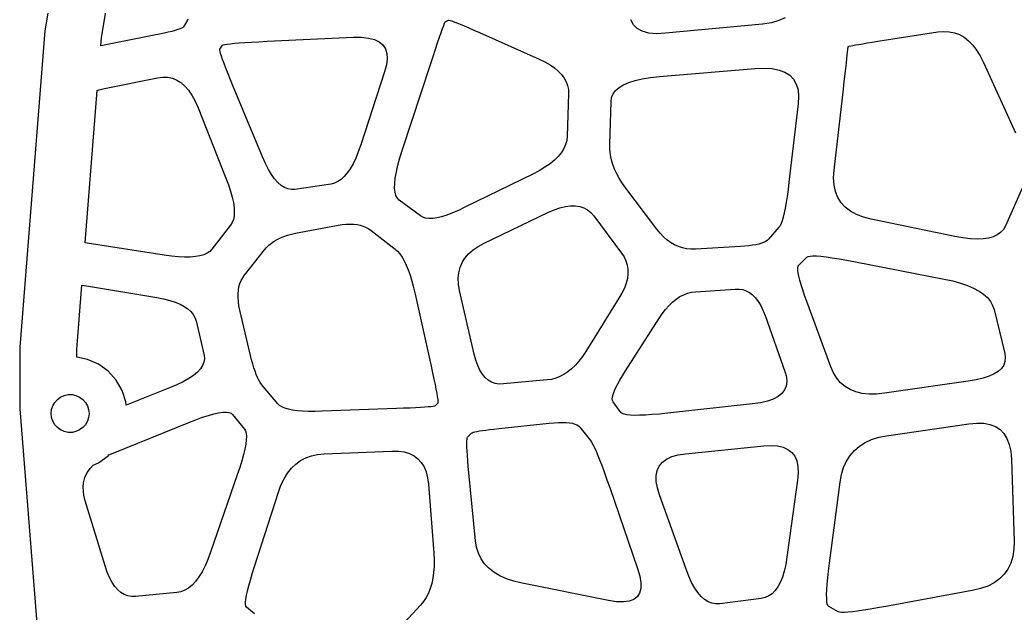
# Model space of a CAD drawing. Header units: metres. Extents: x -82 to 30, y -62 to 41.
# Drawn here: x -61.9 to -9.4, y -12.7 to 18.6 of the extents above; entities that cross this region are included whole.
import ezdxf

# ---------------------------------------------------------------- set-up
doc = ezdxf.new("R2010")
doc.units = ezdxf.units.M

msp = doc.modelspace()

# ---------------------------------------------------------------- linework, layer by layer
for p, q in [((-60.0515, 21.1086), (-60.5546, 18.0032)), ((-57.5736, 17.6443), (-57.1109, 20.5)), ((-53.045, 18.565), (-53.255, 18.215)), ((-53.0275, 18.6164), (-53.045, 18.565)), ((-39.5318, 18.2756), (-39.4845, 18.3929)), ((-39.4845, 18.3929), (-39.4506, 18.466)), ((-39.4506, 18.466), (-39.43, 18.495)), ((-39.43, 18.495), (-39.29, 18.565)), ((-39.29, 18.565), (-39.2609, 18.5646)), ((-39.2609, 18.5646), (-39.2018, 18.5495)), ((-39.2018, 18.5495), (-39.1125, 18.5199)), ((-39.1125, 18.5199), (-38.9932, 18.4754)), ((-38.9932, 18.4754), (-38.8437, 18.4162)), ((-38.8437, 18.4162), (-38.6642, 18.3424)), ((-29.5337, 18.32), (-29.6636, 18.5789)), ((-22.2614, 18.4243), (-22.735, 18.355)), ((-21.8627, 18.5342), (-22.2614, 18.4243)), ((-21.5391, 18.6848), (-21.8627, 18.5342)), ((-60.5546, 18.0032), (-61.8755, 1.32452)), ((-54.2742, 17.8677), (-54.5213, 17.815)), ((-54.0537, 17.9186), (-54.2742, 17.8677)), ((-53.8598, 17.9671), (-54.0537, 17.9186)), ((-53.6925, 18.0137), (-53.8598, 17.9671)), ((-53.5518, 18.0582), (-53.6925, 18.0137)), ((-53.4377, 18.1006), (-53.5518, 18.0582)), ((-53.3501, 18.1407), (-53.4377, 18.1006)), ((-53.2893, 18.1789), (-53.3501, 18.1407)), ((-53.255, 18.215), (-53.2893, 18.1789)), ((-39.7533, 17.6592), (-39.6662, 17.9087)), ((-39.6662, 17.9087), (-39.5924, 18.1142)), ((-39.5924, 18.1142), (-39.5318, 18.2756)), ((-38.6642, 18.3424), (-38.4545, 18.2538)), ((-38.4545, 18.2538), (-38.2148, 18.1506)), ((-38.2148, 18.1506), (-37.9449, 18.0326)), ((-37.9449, 18.0326), (-37.645, 17.9)), ((-37.645, 17.9), (-34.495, 16.5)), ((-29.3345, 18.117), (-29.5337, 18.32)), ((-29.0662, 17.97), (-29.3345, 18.117)), ((-28.7283, 17.8789), (-29.0662, 17.97)), ((-28.3213, 17.8439), (-28.7283, 17.8789)), ((-27.845, 17.865), (-28.3213, 17.8439)), ((-22.735, 18.355), (-27.845, 17.865)), ((-16.645, 17.445), (-13.495, 17.935)), ((-13.495, 17.935), (-13.1874, 17.963)), ((-13.1874, 17.963), (-12.8944, 17.9489)), ((-12.8944, 17.9489), (-12.6162, 17.893)), ((-12.6162, 17.893), (-12.3526, 17.795)), ((-54.795, 17.76), (-57.6079, 17.2111)), ((-57.6079, 17.2111), (-57.5736, 17.6443)), ((-54.5213, 17.815), (-54.795, 17.76)), ((-50.9495, 17.298), (-50.7812, 17.3189)), ((-50.7812, 17.3189), (-50.5687, 17.34)), ((-50.5687, 17.34), (-50.3123, 17.3611)), ((-50.3123, 17.3611), (-50.0115, 17.382)), ((-50.0115, 17.382), (-49.6668, 17.403)), ((-49.6668, 17.403), (-49.278, 17.4239)), ((-49.278, 17.4239), (-48.845, 17.445)), ((-48.845, 17.445), (-44.295, 17.655)), ((-44.295, 17.655), (-43.8691, 17.6557)), ((-43.8691, 17.6557), (-43.5012, 17.6158)), ((-43.5012, 17.6158), (-43.1914, 17.5354)), ((-43.1914, 17.5354), (-42.9398, 17.4142)), ((-42.9398, 17.4142), (-42.7462, 17.2525)), ((-39.9676, 17.0279), (-39.8538, 17.3656)), ((-39.8538, 17.3656), (-39.7533, 17.6592)), ((-17.653, 17.2826), (-17.4482, 17.3169)), ((-17.4482, 17.3169), (-17.212, 17.3554)), ((-17.212, 17.3554), (-16.9443, 17.3981)), ((-16.9443, 17.3981), (-16.645, 17.445)), ((-12.3526, 17.795), (-12.1037, 17.655)), ((-12.1037, 17.655), (-11.8695, 17.473)), ((-11.8695, 17.473), (-11.6501, 17.2489)), ((-51.3356, 16.9864), (-51.33, 17.025)), ((-51.3244, 16.913), (-51.3356, 16.9864)), ((-51.33, 17.025), (-51.19, 17.235)), ((-51.2964, 16.8045), (-51.3244, 16.913)), ((-51.2516, 16.661), (-51.2964, 16.8045)), ((-51.19, 17.235), (-51.1539, 17.256)), ((-51.1539, 17.256), (-51.0738, 17.277)), ((-51.0738, 17.277), (-50.9495, 17.298)), ((-42.7462, 17.2525), (-42.6107, 17.0502)), ((-42.6107, 17.0502), (-42.5335, 16.8073)), ((-42.5335, 16.8073), (-42.5142, 16.5238)), ((-40.0946, 16.646), (-39.9676, 17.0279)), ((-18.2592, 16.731), (-18.242, 16.885)), ((-18.242, 16.885), (-18.2298, 16.997)), ((-18.2298, 16.997), (-18.2225, 17.067)), ((-18.2225, 17.067), (-18.22, 17.095)), ((-18.22, 17.165), (-18.2043, 17.1741)), ((-18.22, 17.095), (-18.22, 17.165)), ((-18.2043, 17.1741), (-18.157, 17.1874)), ((-18.157, 17.1874), (-18.0782, 17.2049)), ((-18.0782, 17.2049), (-17.968, 17.2267)), ((-17.968, 17.2267), (-17.8262, 17.2525)), ((-17.8262, 17.2525), (-17.653, 17.2826)), ((-11.6501, 17.2489), (-11.4454, 16.983)), ((-11.4454, 16.983), (-11.2554, 16.675)), ((-51.19, 16.4825), (-51.2516, 16.661)), ((-51.1116, 16.2689), (-51.19, 16.4825)), ((-51.0164, 16.0205), (-51.1116, 16.2689)), ((-42.5142, 16.5238), (-42.5531, 16.1998)), ((-40.235, 16.22), (-40.0946, 16.646)), ((-34.495, 16.5), (-34.1961, 16.3558)), ((-34.1961, 16.3558), (-33.9294, 16.2032)), ((-18.34, 16.017), (-18.3082, 16.297)), ((-18.3082, 16.297), (-18.2812, 16.535)), ((-18.2812, 16.535), (-18.2592, 16.731)), ((-11.2554, 16.675), (-11.08, 16.325)), ((-11.08, 16.325), (-9.39999, 12.615)), ((-50.9044, 15.737), (-51.0164, 16.0205)), ((-42.65, 15.835), (-43.91, 11.985)), ((-42.5531, 16.1998), (-42.65, 15.835)), ((-41.705, 11.74), (-40.235, 16.22)), ((-33.9294, 16.2032), (-33.6949, 16.0423)), ((-33.6949, 16.0423), (-33.4926, 15.8727)), ((-33.4926, 15.8727), (-33.3225, 15.695)), ((-28.16, 15.59), (-23.12, 16.01)), ((-23.12, 16.01), (-22.6437, 16.0293)), ((-22.6437, 16.0293), (-22.2226, 16.003)), ((-22.2226, 16.003), (-21.8568, 15.9312)), ((-21.8568, 15.9312), (-21.5464, 15.8139)), ((-21.5464, 15.8139), (-21.2912, 15.6512)), ((-18.4184, 15.3311), (-18.34, 16.017)), ((-57.42, 14.96), (-54.62, 15.52)), ((-54.62, 15.52), (-54.3467, 15.5546)), ((-54.3467, 15.5546), (-54.0867, 15.5466)), ((-54.0867, 15.5466), (-53.8399, 15.4958)), ((-53.8399, 15.4958), (-53.6064, 15.4024)), ((-53.6064, 15.4024), (-53.3862, 15.2662)), ((-53.3862, 15.2662), (-53.1794, 15.0874)), ((-50.7756, 15.4185), (-50.9044, 15.737)), ((-50.63, 15.065), (-50.7756, 15.4185)), ((-33.3225, 15.695), (-33.1845, 15.5088)), ((-33.1845, 15.5088), (-33.0789, 15.3142)), ((-33.0789, 15.3142), (-33.0054, 15.1112)), ((-30.0587, 15.1525), (-29.7783, 15.2764)), ((-29.7783, 15.2764), (-29.4483, 15.382)), ((-29.4483, 15.382), (-29.0686, 15.4695)), ((-29.0686, 15.4695), (-28.6392, 15.5389)), ((-28.6392, 15.5389), (-28.16, 15.59)), ((-21.2912, 15.6512), (-21.0914, 15.443)), ((-21.0914, 15.443), (-20.9469, 15.1893)), ((-18.465, 14.925), (-18.4184, 15.3311)), ((-58.4307, 6.82153), (-57.7945, 14.8545)), ((-57.7945, 14.8545), (-57.6919, 14.8918)), ((-57.6919, 14.8918), (-57.42, 14.96)), ((-53.1794, 15.0874), (-52.9858, 14.8658)), ((-52.9858, 14.8658), (-52.8056, 14.6017)), ((-49.09, 11.355), (-50.63, 15.065)), ((-33.0054, 15.1112), (-32.9642, 14.8998)), ((-32.9642, 14.8998), (-32.955, 14.68)), ((-30.6017, 14.6716), (-30.4704, 14.8501)), ((-30.4704, 14.8501), (-30.2894, 15.0104)), ((-30.2894, 15.0104), (-30.0587, 15.1525)), ((-20.9469, 15.1893), (-20.8576, 14.89)), ((-20.8576, 14.89), (-20.8237, 14.5452)), ((-18.955, 10.655), (-18.465, 14.925)), ((-52.8056, 14.6017), (-52.6387, 14.2946)), ((-52.6387, 14.2946), (-52.485, 13.945)), ((-32.955, 14.68), (-33.025, 12.44)), ((-30.785, 12.02), (-30.715, 14.26)), ((-30.715, 14.26), (-30.6831, 14.4749)), ((-30.6831, 14.4749), (-30.6017, 14.6716)), ((-20.8237, 14.5452), (-20.845, 14.155)), ((-52.485, 13.945), (-51.015, 10.235)), ((-20.845, 14.155), (-21.335, 10.025)), ((-33.0495, 12.2185), (-33.1089, 12.0018)), ((-33.025, 12.44), (-33.0495, 12.2185)), ((-44.0392, 11.6179), (-44.1745, 11.2864)), ((-43.91, 11.985), (-44.0392, 11.6179)), ((-41.8391, 11.3102), (-41.705, 11.74)), ((-33.333, 11.5832), (-33.4975, 11.3812)), ((-33.2036, 11.79), (-33.333, 11.5832)), ((-33.1089, 12.0018), (-33.2036, 11.79)), ((-30.7832, 11.7961), (-30.785, 12.02)), ((-30.7639, 11.572), (-30.7832, 11.7961)), ((-30.7273, 11.348), (-30.7639, 11.572)), ((-48.9343, 11.0039), (-49.09, 11.355)), ((-44.1745, 11.2864), (-44.3163, 10.9906)), ((-41.9471, 10.9168), (-41.8391, 11.3102)), ((-33.697, 11.1842), (-33.9314, 10.992)), ((-33.4975, 11.3812), (-33.697, 11.1842)), ((-30.673, 11.1239), (-30.7273, 11.348)), ((-30.6012, 10.9), (-30.673, 11.1239)), ((-48.775, 10.6929), (-48.9343, 11.0039)), ((-48.6123, 10.4215), (-48.775, 10.6929)), ((-44.6187, 10.5062), (-44.7794, 10.3176)), ((-44.4644, 10.7306), (-44.6187, 10.5062)), ((-44.3163, 10.9906), (-44.4644, 10.7306)), ((-42.0858, 10.2392), (-42.0294, 10.5598)), ((-42.0294, 10.5598), (-41.9471, 10.9168)), ((-34.5055, 10.6225), (-34.845, 10.445)), ((-34.201, 10.8048), (-34.5055, 10.6225)), ((-33.9314, 10.992), (-34.201, 10.8048)), ((-30.512, 10.676), (-30.6012, 10.9)), ((-30.4052, 10.452), (-30.512, 10.676)), ((-18.9795, 10.2448), (-18.955, 10.655)), ((-51.015, 10.235), (-50.8802, 9.87624)), ((-48.446, 10.1902), (-48.6123, 10.4215)), ((-48.2762, 9.99875), (-48.446, 10.1902)), ((-48.103, 9.84726), (-48.2762, 9.99875)), ((-45.1195, 10.0474), (-45.2992, 9.96579)), ((-44.9463, 10.1646), (-45.1195, 10.0474)), ((-44.7794, 10.3176), (-44.9463, 10.1646)), ((-42.1162, 9.95499), (-42.0858, 10.2392)), ((-34.845, 10.445), (-38.415, 8.69499)), ((-30.2811, 10.228), (-30.4052, 10.452)), ((-30.1393, 10.0039), (-30.2811, 10.228)), ((-29.98, 9.78), (-30.1393, 10.0039)), ((-21.335, 10.025), (-21.3844, 9.62947)), ((-18.955, 9.86818), (-18.9795, 10.2448)), ((-50.8802, 9.87624), (-50.77, 9.54196)), ((-50.77, 9.54196), (-50.6843, 9.2323)), ((-47.9262, 9.73557), (-48.103, 9.84726)), ((-47.746, 9.66379), (-47.9262, 9.73557)), ((-47.5623, 9.63193), (-47.746, 9.66379)), ((-47.375, 9.64), (-47.5623, 9.63193)), ((-45.485, 9.92), (-47.375, 9.64)), ((-45.2992, 9.96579), (-45.485, 9.92)), ((-42.1208, 9.70726), (-42.1162, 9.95499)), ((-42.0994, 9.49576), (-42.1208, 9.70726)), ((-42.0521, 9.32076), (-42.0994, 9.49576)), ((-28.3, 7.53999), (-29.98, 9.78)), ((-21.3844, 9.62947), (-21.4344, 9.26894)), ((-18.8814, 9.52515), (-18.955, 9.86818)), ((-18.7589, 9.21576), (-18.8814, 9.52515)), ((-9.015, 9.745), (-9.92499, 7.715)), ((-50.6843, 9.2323), (-50.623, 8.94696)), ((-50.623, 8.94696), (-50.5862, 8.68625)), ((-41.9791, 9.18213), (-42.0521, 9.32076)), ((-41.88, 9.07999), (-41.9791, 9.18213)), ((-40.76, 8.23999), (-41.88, 9.07999)), ((-21.4851, 8.94354), (-21.5367, 8.65302)), ((-21.4344, 9.26894), (-21.4851, 8.94354)), ((-18.5875, 8.93999), (-18.7589, 9.21576)), ((-18.367, 8.69772), (-18.5875, 8.93999)), ((-50.5862, 8.68625), (-50.5739, 8.45)), ((-50.5739, 8.45), (-50.5862, 8.23822)), ((-39.08, 8.3968), (-39.3757, 8.28648)), ((-38.7598, 8.53297), (-39.08, 8.3968)), ((-38.415, 8.69499), (-38.7598, 8.53297)), ((-37.4, 6.80499), (-34.04, 8.41499)), ((-34.04, 8.41499), (-33.7134, 8.55814)), ((-33.7134, 8.55814), (-33.4057, 8.6656)), ((-33.4057, 8.6656), (-33.117, 8.73738)), ((-33.117, 8.73738), (-32.8473, 8.77333)), ((-32.8473, 8.77333), (-32.5962, 8.77374)), ((-32.5962, 8.77374), (-32.3642, 8.73833)), ((-32.3642, 8.73833), (-32.1511, 8.66737)), ((-32.1511, 8.66737), (-31.9568, 8.56059)), ((-31.9568, 8.56059), (-31.7814, 8.41814)), ((-31.7814, 8.41814), (-31.625, 8.23999)), ((-21.5887, 8.39749), (-21.6416, 8.17697)), ((-21.5367, 8.65302), (-21.5887, 8.39749)), ((-18.0975, 8.48923), (-18.367, 8.69772)), ((-17.7789, 8.31422), (-18.0975, 8.48923)), ((-50.6843, 7.88821), (-50.77, 7.75)), ((-50.623, 8.05104), (-50.6843, 7.88821)), ((-50.5862, 8.23822), (-50.623, 8.05104)), ((-40.6357, 8.1689), (-40.76, 8.23999)), ((-40.487, 8.12378), (-40.6357, 8.1689)), ((-40.3137, 8.10451), (-40.487, 8.12378)), ((-40.116, 8.11121), (-40.3137, 8.10451)), ((-39.8937, 8.14374), (-40.116, 8.11121)), ((-39.647, 8.20226), (-39.8937, 8.14374)), ((-39.3757, 8.28648), (-39.647, 8.20226)), ((-31.625, 8.23999), (-30.155, 6.28)), ((-21.6951, 7.99144), (-21.7494, 7.84105)), ((-21.6416, 8.17697), (-21.6951, 7.99144)), ((-17.4114, 8.17287), (-17.7789, 8.31422)), ((-16.995, 8.06499), (-17.4114, 8.17287)), ((-12.585, 7.155), (-16.995, 8.06499)), ((-50.77, 7.75), (-51.75, 6.48999)), ((-47.34, 7.32999), (-45.1, 7.75)), ((-45.1, 7.75), (-44.8808, 7.78499)), ((-44.8808, 7.78499), (-44.6716, 7.80605)), ((-44.6716, 7.80605), (-44.472, 7.81302)), ((-44.472, 7.81302), (-44.2824, 7.80605)), ((-44.2824, 7.80605), (-44.1025, 7.78499)), ((-44.1025, 7.78499), (-43.9324, 7.75)), ((-43.9324, 7.75), (-43.772, 7.70105)), ((-43.772, 7.70105), (-43.6217, 7.63802)), ((-43.6217, 7.63802), (-43.4808, 7.56105)), ((-43.4808, 7.56105), (-43.35, 7.46999)), ((-43.35, 7.46999), (-42.09, 6.48999)), ((-28.1285, 7.32794), (-28.3, 7.53999)), ((-21.86, 7.64499), (-22.42, 7.015)), ((-21.8044, 7.72552), (-21.86, 7.64499)), ((-21.7494, 7.84105), (-21.8044, 7.72552)), ((-10.177, 7.36772), (-10.3555, 7.23825)), ((-10.0336, 7.52673), (-10.177, 7.36772)), ((-9.92499, 7.715), (-10.0336, 7.52673)), ((-58.33, 6.80499), (-58.4307, 6.82153)), ((-48.6164, 6.81306), (-48.4698, 6.91423)), ((-48.4698, 6.91423), (-48.3112, 7.00624)), ((-48.3112, 7.00624), (-48.1407, 7.08923)), ((-48.1407, 7.08923), (-47.9585, 7.16306)), ((-47.9585, 7.16306), (-47.7642, 7.22786)), ((-47.7642, 7.22786), (-47.5581, 7.28351)), ((-47.5581, 7.28351), (-47.34, 7.32999)), ((-27.95, 7.13954), (-28.1285, 7.32794)), ((-27.7645, 6.97507), (-27.95, 7.13954)), ((-27.572, 6.83438), (-27.7645, 6.97507)), ((-27.3725, 6.7175), (-27.572, 6.83438)), ((-22.6699, 6.84805), (-22.7895, 6.80226)), ((-22.5683, 6.89879), (-22.6699, 6.84805)), ((-22.4851, 6.95442), (-22.5683, 6.89879)), ((-22.42, 7.015), (-22.4851, 6.95442)), ((-12.1614, 7.0787), (-12.585, 7.155)), ((-11.773, 7.03181), (-12.1614, 7.0787)), ((-11.4195, 7.01431), (-11.773, 7.03181)), ((-11.101, 7.0262), (-11.4195, 7.01431)), ((-10.8175, 7.06749), (-11.101, 7.0262)), ((-10.5689, 7.13818), (-10.8175, 7.06749)), ((-10.3555, 7.23825), (-10.5689, 7.13818)), ((-54.27, 6.17499), (-58.33, 6.80499)), ((-51.8633, 6.37337), (-52.0076, 6.27576)), ((-51.75, 6.48999), (-51.8633, 6.37337)), ((-50.035, 5.125), (-48.985, 6.45499)), ((-48.985, 6.45499), (-48.874, 6.58351)), ((-48.874, 6.58351), (-48.7512, 6.70287)), ((-48.7512, 6.70287), (-48.6164, 6.81306)), ((-42.09, 6.48999), (-41.9661, 6.37802)), ((-41.9661, 6.37802), (-41.8464, 6.23802)), ((-38.2221, 6.24321), (-37.9894, 6.44801)), ((-37.9894, 6.44801), (-37.7154, 6.63519)), ((-37.7154, 6.63519), (-37.4, 6.80499)), ((-27.166, 6.62439), (-27.3725, 6.7175)), ((-26.9525, 6.55507), (-27.166, 6.62439)), ((-26.732, 6.50954), (-26.9525, 6.55507)), ((-26.5045, 6.48795), (-26.732, 6.50954)), ((-26.27, 6.48999), (-26.5045, 6.48795)), ((-23.89, 6.62999), (-26.27, 6.48999)), ((-23.6611, 6.64639), (-23.89, 6.62999)), ((-23.4504, 6.66786), (-23.6611, 6.64639)), ((-23.2579, 6.69397), (-23.4504, 6.66786)), ((-23.0836, 6.72514), (-23.2579, 6.69397)), ((-22.9275, 6.76125), (-23.0836, 6.72514)), ((-22.7895, 6.80226), (-22.9275, 6.76125)), ((-53.8794, 6.1214), (-54.27, 6.17499)), ((-53.5195, 6.08681), (-53.8794, 6.1214)), ((-53.1906, 6.07109), (-53.5195, 6.08681)), ((-52.8924, 6.07423), (-53.1906, 6.07109)), ((-52.625, 6.09624), (-52.8924, 6.07423)), ((-52.3883, 6.13725), (-52.625, 6.09624)), ((-52.1826, 6.19701), (-52.3883, 6.13725)), ((-52.0076, 6.27576), (-52.1826, 6.19701)), ((-41.8464, 6.23802), (-41.7308, 6.06999)), ((-41.7308, 6.06999), (-41.6195, 5.87393)), ((-41.6195, 5.87393), (-41.5125, 5.64999)), ((-38.6726, 5.52394), (-38.5637, 5.78125)), ((-38.5637, 5.78125), (-38.4136, 6.02104)), ((-38.4136, 6.02104), (-38.2221, 6.24321)), ((-30.155, 6.28), (-30.0242, 6.07983)), ((-30.0242, 6.07983), (-29.9254, 5.8712)), ((-29.9254, 5.8712), (-29.8589, 5.65424)), ((-20.81, 5.64999), (-20.39, 6.06999)), ((-20.39, 6.06999), (-20.3267, 6.10541)), ((-20.3267, 6.10541), (-20.2206, 6.12741)), ((-20.2206, 6.12741), (-20.0719, 6.13617)), ((-20.0719, 6.13617), (-19.8804, 6.13165)), ((-19.8804, 6.13165), (-19.6462, 6.11374)), ((-19.6462, 6.11374), (-19.3694, 6.08257)), ((-19.3694, 6.08257), (-19.0499, 6.03813)), ((-19.0499, 6.03813), (-18.6876, 5.98044)), ((-18.6876, 5.98044), (-18.2826, 5.90935)), ((-18.2826, 5.90935), (-17.835, 5.825)), ((-17.835, 5.825), (-13.145, 4.91499)), ((-41.5125, 5.64999), (-41.4095, 5.39803)), ((-41.4095, 5.39803), (-41.3108, 5.11803)), ((-38.7664, 4.95697), (-38.7401, 5.24927)), ((-38.7401, 5.24927), (-38.6726, 5.52394)), ((-29.8589, 5.65424), (-29.8245, 5.42879)), ((-29.8245, 5.42879), (-29.8225, 5.19499)), ((-20.8604, 5.50575), (-20.8436, 5.59299)), ((-20.8604, 5.38858), (-20.8604, 5.50575)), ((-20.8436, 5.24121), (-20.8604, 5.38858)), ((-20.8436, 5.59299), (-20.81, 5.64999)), ((-50.2775, 4.67874), (-50.2127, 4.83801)), ((-50.2127, 4.83801), (-50.1319, 4.98677)), ((-50.1319, 4.98677), (-50.035, 5.125)), ((-41.3108, 5.11803), (-41.2164, 4.81)), ((-41.2164, 4.81), (-41.1261, 4.47394)), ((-38.7513, 4.64729), (-38.7664, 4.95697)), ((-29.8526, 4.95273), (-29.9149, 4.70226)), ((-29.8225, 5.19499), (-29.8526, 4.95273)), ((-20.81, 5.06374), (-20.8436, 5.24121)), ((-20.7595, 4.8562), (-20.81, 5.06374)), ((-20.6924, 4.61859), (-20.7595, 4.8562)), ((-13.145, 4.91499), (-12.6967, 4.81697)), ((-12.6967, 4.81697), (-12.2895, 4.70499)), ((-58.8755, 1.20598), (-58.6071, 4.59436)), ((-58.6071, 4.59436), (-58.365, 4.56499)), ((-58.365, 4.56499), (-54.655, 3.935)), ((-50.3752, 4.13802), (-50.3587, 4.32874)), ((-50.3587, 4.32874), (-50.3262, 4.50894)), ((-50.3262, 4.50894), (-50.2775, 4.67874)), ((-41.1261, 4.47394), (-41.04, 4.10999)), ((-38.695, 4.31999), (-38.7513, 4.64729)), ((-37.925, 0.959991), (-38.695, 4.31999)), ((-30.0094, 4.44318), (-30.1361, 4.17575)), ((-29.9149, 4.70226), (-30.0094, 4.44318)), ((-26.683, 4.17015), (-26.4782, 4.22305)), ((-26.4782, 4.22305), (-26.27, 4.25)), ((-26.27, 4.25), (-24.17, 4.39)), ((-24.17, 4.39), (-23.9652, 4.38863)), ((-23.9652, 4.38863), (-23.771, 4.35635)), ((-23.771, 4.35635), (-23.5873, 4.29333)), ((-23.5873, 4.29333), (-23.4139, 4.19954)), ((-23.4139, 4.19954), (-23.2512, 4.075)), ((-20.6083, 4.35075), (-20.6924, 4.61859)), ((-20.5076, 4.05298), (-20.6083, 4.35075)), ((-12.2895, 4.70499), (-11.9238, 4.57893)), ((-11.9238, 4.57893), (-11.5994, 4.43893)), ((-11.5994, 4.43893), (-11.3162, 4.28499)), ((-11.3162, 4.28499), (-11.0744, 4.11696)), ((-54.655, 3.935), (-54.3005, 3.86609)), ((-54.3005, 3.86609), (-53.9788, 3.78516)), ((-53.9788, 3.78516), (-53.69, 3.69246)), ((-53.69, 3.69246), (-53.4342, 3.58772)), ((-50.3756, 3.93677), (-50.3752, 4.13802)), ((-50.3598, 3.72499), (-50.3756, 3.93677)), ((-50.328, 3.50269), (-50.3598, 3.72499)), ((-41.04, 4.10999), (-40.2, 0.329987)), ((-30.295, 3.89999), (-32.045, 1.09999)), ((-30.1361, 4.17575), (-30.295, 3.89999)), ((-27.6543, 3.51746), (-27.467, 3.69983)), ((-27.467, 3.69983), (-27.2762, 3.85625)), ((-27.2762, 3.85625), (-27.082, 3.98682)), ((-27.082, 3.98682), (-26.8843, 4.0914)), ((-26.8843, 4.0914), (-26.683, 4.17015)), ((-23.2512, 4.075), (-23.0989, 3.91954)), ((-23.0989, 3.91954), (-22.9573, 3.73334)), ((-22.9573, 3.73334), (-22.826, 3.51636)), ((-20.39, 3.72499), (-20.5076, 4.05298)), ((-19.13, 0.294998), (-20.39, 3.72499)), ((-11.0744, 4.11696), (-10.8738, 3.935)), ((-10.8738, 3.935), (-10.7145, 3.73894)), ((-10.7145, 3.73894), (-10.5967, 3.52893)), ((-53.4342, 3.58772), (-53.2112, 3.47124)), ((-53.2112, 3.47124), (-53.0212, 3.34273)), ((-53.0212, 3.34273), (-52.8641, 3.20245)), ((-52.8641, 3.20245), (-52.7398, 3.05016)), ((-50.28, 3.26999), (-50.328, 3.50269)), ((-49.72, 0.889999), (-50.28, 3.26999)), ((-28.0182, 3.07503), (-27.838, 3.30923)), ((-27.838, 3.30923), (-27.6543, 3.51746)), ((-22.826, 3.51636), (-22.7052, 3.26863)), ((-22.7052, 3.26863), (-22.595, 2.98999)), ((-10.5967, 3.52893), (-10.52, 3.30499)), ((-10.52, 3.30499), (-9.95999, 0.994995)), ((-52.7398, 3.05016), (-52.6484, 2.88609)), ((-52.6484, 2.88609), (-52.59, 2.70999)), ((-52.59, 2.70999), (-52.17, 0.889999)), ((-29.945, 0.084991), (-28.195, 2.81499)), ((-28.195, 2.81499), (-28.0182, 3.07503)), ((-22.595, 2.98999), (-21.545, 0.049988)), ((-61.8755, 1.32452), (-61.8755, -1.92453)), ((-58.8755, 0.801821), (-58.8755, 1.20598)), ((-32.045, 1.09999), (-32.2229, 0.832977)), ((-58.3059, 0.680748), (-58.8755, 0.801821)), ((-57.7329, 0.425655), (-58.3059, 0.680748)), ((-52.1756, 0.530151), (-52.2456, 0.353378)), ((-52.1504, 0.709106), (-52.1756, 0.530151)), ((-52.17, 0.889999), (-52.1504, 0.709106)), ((-49.663, 0.659348), (-49.72, 0.889999)), ((-49.6038, 0.443329), (-49.663, 0.659348)), ((-37.8402, 0.641846), (-37.925, 0.959991)), ((-37.7401, 0.35939), (-37.8402, 0.641846)), ((-32.4062, 0.591812), (-32.5952, 0.37648)), ((-32.2229, 0.832977), (-32.4062, 0.591812)), ((-9.94742, 0.56665), (-10.0156, 0.377563)), ((-9.95999, 0.994995), (-9.92882, 0.772415)), ((-9.92882, 0.772415), (-9.94742, 0.56665)), ((-57.2255, 0.057014), (-57.7329, 0.425655)), ((-56.8059, -0.409064), (-57.2255, 0.057014)), ((-52.52, 0.006241), (-52.7244, -0.16423)), ((-52.3604, 0.178787), (-52.52, 0.006241)), ((-52.2456, 0.353378), (-52.3604, 0.178787)), ((-49.5425, 0.242081), (-49.6038, 0.443329)), ((-49.4792, 0.055603), (-49.5425, 0.242081)), ((-49.4137, -0.116241), (-49.4792, 0.055603)), ((-40.2, 0.329987), (-40.1208, -0.029831)), ((-37.6246, 0.11261), (-37.7401, 0.35939)), ((-37.4938, -0.098328), (-37.6246, 0.11261)), ((-32.99, 0.023743), (-33.1958, -0.113785)), ((-32.7898, 0.187256), (-32.99, 0.023743)), ((-32.5952, 0.37648), (-32.7898, 0.187256)), ((-30.1092, -0.177078), (-29.945, 0.084991)), ((-21.545, 0.049988), (-21.4676, -0.231766)), ((-18.9882, -0.027649), (-19.13, 0.294998)), ((-10.3012, 0.049988), (-10.5186, -0.088623)), ((-10.1336, 0.205444), (-10.3012, 0.049988)), ((-10.0156, 0.377563), (-10.1336, 0.205444)), ((-56.4923, -0.95221), (-56.8059, -0.409064)), ((-53.2676, -0.498779), (-53.6064, -0.662979)), ((-52.9736, -0.332535), (-53.2676, -0.498779)), ((-52.7244, -0.16423), (-52.9736, -0.332535)), ((-49.3462, -0.273331), (-49.4137, -0.116241)), ((-49.2766, -0.415787), (-49.3462, -0.273331)), ((-49.2048, -0.543625), (-49.2766, -0.415787)), ((-40.1208, -0.029831), (-40.0517, -0.35318)), ((-40.0517, -0.35318), (-39.9921, -0.640152)), ((-37.3475, -0.273743), (-37.4938, -0.098328)), ((-37.1858, -0.41333), (-37.3475, -0.273743)), ((-37.0087, -0.51738), (-37.1858, -0.41333)), ((-36.8162, -0.585602), (-37.0087, -0.51738)), ((-34.075, -0.404999), (-36.385, -0.61499)), ((-33.8468, -0.371078), (-34.075, -0.404999)), ((-33.6242, -0.311203), (-33.8468, -0.371078)), ((-33.4073, -0.225479), (-33.6242, -0.311203)), ((-33.1958, -0.113785), (-33.4073, -0.225479)), ((-30.3724, -0.636322), (-30.2516, -0.417572)), ((-30.2516, -0.417572), (-30.1092, -0.177078)), ((-21.4456, -0.488937), (-21.4788, -0.721771)), ((-21.4676, -0.231766), (-21.4456, -0.488937)), ((-18.815, -0.30983), (-18.9882, -0.027649)), ((-18.6102, -0.551285), (-18.815, -0.30983)), ((-11.885, -0.474991), (-16.295, -1.105)), ((-11.4688, -0.403625), (-11.885, -0.474991)), ((-11.1024, -0.315445), (-11.4688, -0.403625)), ((-10.7856, -0.210434), (-11.1024, -0.315445)), ((-10.5186, -0.088623), (-10.7856, -0.210434)), ((-56.2985, -1.54869), (-56.4923, -0.95221)), ((-53.99, -0.824997), (-56.2791, -1.73276)), ((-53.6064, -0.662979), (-53.99, -0.824997)), ((-49.1309, -0.656693), (-49.2048, -0.543625)), ((-49.055, -0.75499), (-49.1309, -0.656693)), ((-48.285, -1.66499), (-49.055, -0.75499)), ((-39.9921, -0.640152), (-39.9424, -0.890747)), ((-39.9424, -0.890747), (-39.9025, -1.105)), ((-36.6083, -0.618134), (-36.8162, -0.585602)), ((-36.385, -0.61499), (-36.6083, -0.618134)), ((-30.6044, -1.16241), (-30.5487, -1.00874)), ((-30.5487, -1.00874), (-30.4714, -0.833328)), ((-30.4714, -0.833328), (-30.3724, -0.636322)), ((-21.5674, -0.929993), (-21.7112, -1.11374)), ((-21.4788, -0.721771), (-21.5674, -0.929993)), ((-18.3739, -0.752258), (-18.6102, -0.551285)), ((-18.1062, -0.912491), (-18.3739, -0.752258)), ((-17.807, -1.03226), (-18.1062, -0.912491)), ((-17.4762, -1.11128), (-17.807, -1.03226)), ((-60.0419, -1.58463), (-59.902, -1.42928)), ((-59.902, -1.42928), (-59.7329, -1.30639)), ((-59.7329, -1.30639), (-59.5419, -1.22136)), ((-59.5419, -1.22136), (-59.3374, -1.1779)), ((-59.3374, -1.1779), (-59.1284, -1.1779)), ((-59.1284, -1.1779), (-58.9239, -1.22136)), ((-58.9239, -1.22136), (-58.7329, -1.30639)), ((-58.7329, -1.30639), (-58.5638, -1.42928)), ((-58.5638, -1.42928), (-58.4239, -1.58463)), ((-56.2791, -1.73276), (-56.2985, -1.54869)), ((-39.9025, -1.105), (-39.8724, -1.28273)), ((-39.8724, -1.28273), (-39.852, -1.42422)), ((-39.852, -1.42422), (-39.8417, -1.52924)), ((-39.8417, -1.52924), (-39.8408, -1.59787)), ((-30.6506, -1.40454), (-30.6383, -1.29434)), ((-30.6412, -1.49313), (-30.6506, -1.40454)), ((-30.61, -1.56), (-30.6412, -1.49313)), ((-30.6383, -1.29434), (-30.6044, -1.16241)), ((-30.19, -2.12), (-30.61, -1.56)), ((-22.4745, -1.51802), (-22.8396, -1.60374)), ((-22.1649, -1.40768), (-22.4745, -1.51802)), ((-21.9104, -1.27303), (-22.1649, -1.40768)), ((-21.7112, -1.11374), (-21.9104, -1.27303)), ((-17.1139, -1.14984), (-17.4762, -1.11128)), ((-16.7202, -1.14764), (-17.1139, -1.14984)), ((-16.295, -1.105), (-16.7202, -1.14764)), ((-61.8755, -1.92453), (-60.5461, -18.7102)), ((-60.2329, -2.17242), (-60.2111, -1.96451)), ((-60.2111, -1.96451), (-60.1465, -1.76568)), ((-60.1465, -1.76568), (-60.0419, -1.58463)), ((-58.4239, -1.58463), (-58.3194, -1.76568)), ((-58.3194, -1.76568), (-58.2548, -1.96451)), ((-58.2548, -1.96451), (-58.2329, -2.17242)), ((-48.1923, -1.75072), (-48.285, -1.66499)), ((-48.068, -1.82605), (-48.1923, -1.75072)), ((-47.9123, -1.89072), (-48.068, -1.82605)), ((-47.725, -1.94499), (-47.9123, -1.89072)), ((-47.5062, -1.98874), (-47.725, -1.94499)), ((-47.256, -2.02196), (-47.5062, -1.98874)), ((-46.9743, -2.0448), (-47.256, -2.02196)), ((-46.661, -2.05696), (-46.9743, -2.0448)), ((-46.3162, -2.05875), (-46.661, -2.05696)), ((-45.94, -2.04999), (-46.3162, -2.05875)), ((-42.02, -1.90999), (-45.94, -2.04999)), ((-41.6469, -1.89604), (-42.02, -1.90999)), ((-41.3116, -1.88196), (-41.6469, -1.89604)), ((-41.0141, -1.86803), (-41.3116, -1.88196)), ((-40.7544, -1.85394), (-41.0141, -1.86803)), ((-40.5325, -1.84), (-40.7544, -1.85394)), ((-40.3483, -1.82605), (-40.5325, -1.84)), ((-40.202, -1.81197), (-40.3483, -1.82605)), ((-40.0936, -1.79802), (-40.202, -1.81197)), ((-40.0229, -1.78394), (-40.0936, -1.79802)), ((-39.99, -1.76999), (-40.0229, -1.78394)), ((-39.85, -1.62999), (-39.99, -1.76999)), ((-39.8408, -1.59787), (-39.85, -1.62999)), ((-23.26, -1.66499), (-27.74, -2.155)), ((-22.8396, -1.60374), (-23.26, -1.66499)), ((-60.2111, -2.38033), (-60.2329, -2.17242)), ((-60.1465, -2.57916), (-60.2111, -2.38033)), ((-60.0419, -2.76021), (-60.1465, -2.57916)), ((-58.3194, -2.57916), (-58.4239, -2.76021)), ((-58.2548, -2.38033), (-58.3194, -2.57916)), ((-58.2329, -2.17242), (-58.2548, -2.38033)), ((-52.975, -2.64499), (-52.5929, -2.49583)), ((-52.5929, -2.49583), (-52.2442, -2.37059)), ((-52.2442, -2.37059), (-51.9292, -2.26915)), ((-51.9292, -2.26915), (-51.6477, -2.19136)), ((-51.6477, -2.19136), (-51.4, -2.1375)), ((-51.4, -2.1375), (-51.1858, -2.10741)), ((-51.1858, -2.10741), (-51.0051, -2.10112)), ((-51.0051, -2.10112), (-50.8582, -2.11862)), ((-50.8582, -2.11862), (-50.7448, -2.15991)), ((-50.7448, -2.15991), (-50.665, -2.22499)), ((-50.665, -2.22499), (-50.035, -2.995)), ((-30.1277, -2.17072), (-30.19, -2.12)), ((-30.0248, -2.21104), (-30.1277, -2.17072)), ((-29.8813, -2.24071), (-30.0248, -2.21104)), ((-29.6971, -2.25999), (-29.8813, -2.24071)), ((-29.4725, -2.26874), (-29.6971, -2.25999)), ((-29.2071, -2.26697), (-29.4725, -2.26874)), ((-28.9013, -2.25479), (-29.2071, -2.26697)), ((-28.5548, -2.23196), (-28.9013, -2.25479)), ((-28.1676, -2.19875), (-28.5548, -2.23196)), ((-27.74, -2.155), (-28.1676, -2.19875)), ((-59.902, -2.91557), (-60.0419, -2.76021)), ((-59.7329, -3.03845), (-59.902, -2.91557)), ((-59.5419, -3.12348), (-59.7329, -3.03845)), ((-59.3374, -3.16694), (-59.5419, -3.12348)), ((-58.9239, -3.12348), (-59.1284, -3.16694)), ((-58.7329, -3.03845), (-58.9239, -3.12348)), ((-58.5638, -2.91557), (-58.7329, -3.03845)), ((-58.4239, -2.76021), (-58.5638, -2.91557)), ((-56.965, -4.25499), (-52.975, -2.64499)), ((-50.035, -2.995), (-49.9821, -3.08836)), ((-49.9821, -3.08836), (-49.9495, -3.21483)), ((-37.9739, -3.16165), (-37.8918, -3.13882)), ((-37.8918, -3.13882), (-37.785, -3.11545)), ((-37.785, -3.11545), (-37.6537, -3.09125)), ((-37.6537, -3.09125), (-37.498, -3.06636)), ((-37.498, -3.06636), (-37.3177, -3.04079)), ((-37.3177, -3.04079), (-37.113, -3.01454)), ((-37.113, -3.01454), (-36.8837, -2.98761)), ((-36.8837, -2.98761), (-36.63, -2.95999)), ((-36.63, -2.95999), (-33.97, -2.67999)), ((-33.97, -2.67999), (-33.7145, -2.65689)), ((-33.7145, -2.65689), (-33.48, -2.64363)), ((-33.48, -2.64363), (-33.2664, -2.64008)), ((-33.2664, -2.64008), (-33.0739, -2.64636)), ((-33.0739, -2.64636), (-32.9025, -2.66249)), ((-32.9025, -2.66249), (-32.752, -2.68834)), ((-32.752, -2.68834), (-32.6225, -2.72415)), ((-32.6225, -2.72415), (-32.5139, -2.76955)), ((-32.5139, -2.76955), (-32.4264, -2.82492)), ((-32.4264, -2.82492), (-32.36, -2.89)), ((-32.36, -2.89), (-31.8, -3.59)), ((-16.19, -3.34499), (-11.85, -2.715)), ((-11.85, -2.715), (-11.437, -2.67685)), ((-11.437, -2.67685), (-11.066, -2.68834)), ((-11.066, -2.68834), (-10.737, -2.74959)), ((-10.737, -2.74959), (-10.45, -2.8606)), ((-10.45, -2.8606), (-10.205, -3.02124)), ((-10.205, -3.02124), (-10.002, -3.23166)), ((-59.1284, -3.16694), (-59.3374, -3.16694)), ((-49.9454, -3.56621), (-49.9737, -3.79124)), ((-49.9495, -3.21483), (-49.9374, -3.37411)), ((-49.9374, -3.37411), (-49.9454, -3.56621)), ((-38.3142, -3.76773), (-38.3127, -3.62923)), ((-38.3127, -3.62923), (-38.3058, -3.52423)), ((-38.3058, -3.52423), (-38.2932, -3.45287)), ((-38.2932, -3.45287), (-38.275, -3.41499)), ((-38.275, -3.41499), (-38.065, -3.20499)), ((-38.065, -3.20499), (-38.0318, -3.18367)), ((-38.0318, -3.18367), (-37.9739, -3.16165)), ((-31.8, -3.59), (-31.7394, -3.6779)), ((-17.3219, -3.69772), (-16.9824, -3.54378)), ((-16.9824, -3.54378), (-16.6051, -3.42621)), ((-16.6051, -3.42621), (-16.19, -3.34499)), ((-10.002, -3.23166), (-9.84105, -3.49168)), ((-9.84105, -3.49168), (-9.72197, -3.80136)), ((-50.0224, -4.04922), (-50.0913, -4.34003)), ((-49.9737, -3.79124), (-50.0224, -4.04922)), ((-45.835, -4.28999), (-42.265, -4.14999)), ((-42.265, -4.14999), (-41.9244, -4.15491)), ((-41.9244, -4.15491), (-41.6168, -4.19757)), ((-38.31, -3.93999), (-38.3142, -3.76773)), ((-38.3002, -4.14575), (-38.31, -3.93999)), ((-38.2848, -4.38515), (-38.3002, -4.14575)), ((-31.7394, -3.6779), (-31.6698, -3.80136)), ((-31.6698, -3.80136), (-31.5911, -3.96063)), ((-31.5911, -3.96063), (-31.5032, -4.15559)), ((-31.5032, -4.15559), (-31.4062, -4.38625)), ((-26.795, -4.28999), (-22.665, -3.87)), ((-22.665, -3.87), (-22.2755, -3.85045)), ((-22.2755, -3.85045), (-21.9329, -3.8756)), ((-21.9329, -3.8756), (-21.637, -3.9456)), ((-21.637, -3.9456), (-21.3882, -4.06044)), ((-21.3882, -4.06044), (-21.1862, -4.21999)), ((-18.1136, -4.37817), (-17.8875, -4.11499)), ((-17.8875, -4.11499), (-17.6236, -3.88817)), ((-17.6236, -3.88817), (-17.3219, -3.69772)), ((-9.72197, -3.80136), (-9.64499, -4.1608)), ((-9.64499, -4.1608), (-9.60999, -4.56999)), ((-57.7329, -4.7705), (-57.2255, -4.40185)), ((-57.2255, -4.40185), (-57.1823, -4.35387)), ((-57.1823, -4.35387), (-56.965, -4.25499)), ((-50.1806, -4.66379), (-50.2901, -5.02048)), ((-50.0913, -4.34003), (-50.1806, -4.66379)), ((-47.3312, -4.83249), (-47.0782, -4.64833)), ((-47.0782, -4.64833), (-46.802, -4.50204)), ((-46.802, -4.50204), (-46.5029, -4.39363)), ((-46.5029, -4.39363), (-46.1805, -4.32294)), ((-46.1805, -4.32294), (-45.835, -4.28999)), ((-41.6168, -4.19757), (-41.342, -4.27809)), ((-41.342, -4.27809), (-41.1001, -4.39636)), ((-41.1001, -4.39636), (-40.8912, -4.55249)), ((-40.8912, -4.55249), (-40.7151, -4.74635)), ((-38.2638, -4.65817), (-38.2848, -4.38515)), ((-38.2371, -4.96483), (-38.2638, -4.65817)), ((-31.4062, -4.38625), (-31.3002, -4.65257)), ((-31.3002, -4.65257), (-31.185, -4.95457)), ((-28.0045, -4.73802), (-27.7851, -4.57355)), ((-27.7851, -4.57355), (-27.5104, -4.44394)), ((-27.5104, -4.44394), (-27.1804, -4.34947)), ((-27.1804, -4.34947), (-26.795, -4.28999)), ((-21.1862, -4.21999), (-21.0312, -4.42439)), ((-21.0312, -4.42439), (-20.9231, -4.67363)), ((-20.9231, -4.67363), (-20.8618, -4.96758)), ((-18.4524, -5.01378), (-18.3019, -4.67772)), ((-18.3019, -4.67772), (-18.1136, -4.37817)), ((-9.60999, -4.56999), (-9.46999, -8.90999)), ((-58.33, -5.28749), (-58.1579, -5.04454)), ((-58.1579, -5.04454), (-58.0073, -4.89265)), ((-58.0073, -4.89265), (-57.7329, -4.7705)), ((-50.2901, -5.02048), (-50.42, -5.40999)), ((-47.7681, -5.31415), (-47.5612, -5.05438)), ((-47.5612, -5.05438), (-47.3312, -4.83249)), ((-40.7151, -4.74635), (-40.572, -4.9781)), ((-40.572, -4.9781), (-40.4618, -5.24757)), ((-38.205, -5.30499), (-38.2371, -4.96483)), ((-31.185, -4.95457), (-31.0608, -5.29242)), ((-28.3312, -5.44144), (-28.2776, -5.17197)), ((-28.2776, -5.17197), (-28.1687, -4.93748)), ((-28.1687, -4.93748), (-28.0045, -4.73802)), ((-20.8618, -4.96758), (-20.8475, -5.30637)), ((-18.5651, -5.3862), (-18.4524, -5.01378)), ((-58.5232, -5.82794), (-58.4518, -5.54863)), ((-58.4518, -5.54863), (-58.33, -5.28749)), ((-50.42, -5.40999), (-51.82, -9.46999)), ((-48.1125, -5.94688), (-47.9518, -5.61165)), ((-47.9518, -5.61165), (-47.7681, -5.31415)), ((-40.4618, -5.24757), (-40.3844, -5.55492)), ((-40.3844, -5.55492), (-40.34, -5.89999)), ((-37.855, -8.87498), (-38.205, -5.30499)), ((-31.0608, -5.29242), (-30.9275, -5.66579)), ((-30.9275, -5.66579), (-30.785, -6.075)), ((-28.3294, -5.74605), (-28.3312, -5.44144)), ((-28.2724, -6.08553), (-28.3294, -5.74605)), ((-20.88, -5.68999), (-21.44, -9.74998)), ((-20.8475, -5.30637), (-20.88, -5.68999)), ((-18.64, -5.795), (-18.5651, -5.3862)), ((-58.5391, -6.05301), (-58.5232, -5.82794)), ((-58.5052, -6.48152), (-58.5391, -6.05301)), ((-48.25, -6.31999), (-48.1125, -5.94688)), ((-40.34, -5.89999), (-40.06, -9.53999)), ((-30.785, -6.075), (-29.315, -10.345)), ((-28.16, -6.45999), (-28.2724, -6.08553)), ((-19.2, -10.065), (-18.64, -5.795)), ((-58.435, -6.77499), (-58.5052, -6.48152)), ((-57.385, -10.205), (-58.435, -6.77499)), ((-49.51, -10.24), (-48.25, -6.31999)), ((-26.76, -10.38), (-28.16, -6.45999)), ((-37.7989, -9.2187), (-37.855, -8.87498)), ((-9.46999, -8.90999), (-9.47943, -9.32643)), ((-37.701, -9.53575), (-37.7989, -9.2187)), ((-9.47943, -9.32643), (-9.53575, -9.70802)), ((-51.9638, -9.85677), (-52.1154, -10.205)), ((-51.82, -9.46999), (-51.9638, -9.85677)), ((-40.06, -9.53999), (-40.0418, -9.89491)), ((-40.0418, -9.89491), (-40.0432, -10.2317)), ((-37.5611, -9.82628), (-37.701, -9.53575)), ((-37.3789, -10.0901), (-37.5611, -9.82628)), ((-21.44, -9.74998), (-21.5041, -10.137)), ((-9.53575, -9.70802), (-9.63898, -10.0545)), ((-57.2744, -10.5298), (-57.385, -10.205)), ((-52.1154, -10.205), (-52.2746, -10.5148)), ((-49.6276, -10.6142), (-49.51, -10.24)), ((-40.0432, -10.2317), (-40.0642, -10.5501)), ((-37.155, -10.3275), (-37.3789, -10.0901)), ((-36.8889, -10.5382), (-37.155, -10.3275)), ((-29.315, -10.345), (-29.1981, -10.7461)), ((-26.6162, -10.7511), (-26.76, -10.38)), ((-21.5842, -10.4864), (-21.6805, -10.7979)), ((-21.5041, -10.137), (-21.5842, -10.4864)), ((-19.291, -10.8392), (-19.2507, -10.472)), ((-19.2507, -10.472), (-19.2, -10.065)), ((-9.78923, -10.366), (-9.98624, -10.6425)), ((-9.63898, -10.0545), (-9.78923, -10.366)), ((-57.1526, -10.8182), (-57.2744, -10.5298)), ((-57.0195, -11.0701), (-57.1526, -10.8182)), ((-52.4417, -10.786), (-52.6162, -11.0187)), ((-52.2746, -10.5148), (-52.4417, -10.786)), ((-49.8124, -11.2554), (-49.7283, -10.9526)), ((-49.7283, -10.9526), (-49.6276, -10.6142)), ((-40.1048, -10.8504), (-40.165, -11.1325)), ((-40.0642, -10.5501), (-40.1048, -10.8504)), ((-36.581, -10.7223), (-36.8889, -10.5382)), ((-36.231, -10.8798), (-36.581, -10.7223)), ((-35.8389, -11.0107), (-36.231, -10.8798)), ((-35.405, -11.115), (-35.8389, -11.0107)), ((-29.1981, -10.7461), (-29.1414, -11.0954)), ((-26.4645, -11.08), (-26.6162, -10.7511)), ((-21.6805, -10.7979), (-21.7927, -11.0717)), ((-19.3207, -11.1664), (-19.291, -10.8392)), ((-10.2301, -10.8839), (-10.5211, -11.0905)), ((-9.98624, -10.6425), (-10.2301, -10.8839)), ((-56.8754, -11.2858), (-57.0195, -11.0701)), ((-56.72, -11.465), (-56.8754, -11.2858)), ((-56.5533, -11.6077), (-56.72, -11.465)), ((-53.1864, -11.4861), (-53.3918, -11.5648)), ((-52.9887, -11.3687), (-53.1864, -11.4861)), ((-52.7986, -11.213), (-52.9887, -11.3687)), ((-52.6162, -11.0187), (-52.7986, -11.213)), ((-49.93, -11.7537), (-49.8795, -11.5224)), ((-49.8795, -11.5224), (-49.8124, -11.2554)), ((-40.2448, -11.3964), (-40.3442, -11.642)), ((-40.165, -11.1325), (-40.2448, -11.3964)), ((-30.855, -12.025), (-35.405, -11.115)), ((-29.1449, -11.3929), (-29.2086, -11.6386)), ((-29.1414, -11.0954), (-29.1449, -11.3929)), ((-26.3054, -11.367), (-26.4645, -11.08)), ((-26.1383, -11.612), (-26.3054, -11.367)), ((-22.0658, -11.5056), (-22.2264, -11.6658)), ((-21.9212, -11.3075), (-22.0658, -11.5056)), ((-21.7927, -11.0717), (-21.9212, -11.3075)), ((-19.3487, -11.7012), (-19.34, -11.4538)), ((-19.34, -11.4538), (-19.3207, -11.1664)), ((-11.675, -11.5), (-16.225, -12.34)), ((-11.2434, -11.3985), (-11.675, -11.5)), ((-10.8588, -11.262), (-11.2434, -11.3985)), ((-10.5211, -11.0905), (-10.8588, -11.262)), ((-56.3756, -11.7142), (-56.5533, -11.6077)), ((-56.1866, -11.7842), (-56.3756, -11.7142)), ((-55.9864, -11.8179), (-56.1866, -11.7842)), ((-55.775, -11.815), (-55.9864, -11.8179)), ((-53.605, -11.605), (-55.775, -11.815)), ((-53.3918, -11.5648), (-53.605, -11.605)), ((-49.9804, -12.1093), (-49.9636, -11.9494)), ((-49.9636, -11.9494), (-49.93, -11.7537)), ((-40.4632, -11.8695), (-40.6018, -12.0789)), ((-40.3442, -11.642), (-40.4632, -11.8695)), ((-30.4301, -12.0901), (-30.855, -12.025)), ((-29.7608, -12.0649), (-30.0654, -12.1033)), ((-29.5166, -11.9745), (-29.7608, -12.0649)), ((-29.3325, -11.8325), (-29.5166, -11.9745)), ((-29.2086, -11.6386), (-29.3325, -11.8325)), ((-25.9637, -11.815), (-26.1383, -11.612)), ((-25.7814, -11.976), (-25.9637, -11.815)), ((-25.5913, -12.095), (-25.7814, -11.976)), ((-22.805, -11.92), (-24.975, -12.2)), ((-22.5961, -11.8731), (-22.805, -11.92)), ((-22.4032, -11.7883), (-22.5961, -11.8731)), ((-22.2264, -11.6658), (-22.4032, -11.7883)), ((-19.347, -11.9088), (-19.3487, -11.7012)), ((-19.3348, -12.0764), (-19.347, -11.9088)), ((-49.9804, -12.2336), (-49.9804, -12.1093)), ((-49.9636, -12.3221), (-49.9804, -12.2336)), ((-49.93, -12.375), (-49.9636, -12.3221)), ((-49.51, -12.725), (-49.93, -12.375)), ((-40.76, -12.27), (-42.44, -14.09)), ((-40.6018, -12.0789), (-40.76, -12.27)), ((-30.0654, -12.1033), (-30.4301, -12.0901)), ((-25.3936, -12.172), (-25.5913, -12.095)), ((-25.1881, -12.207), (-25.3936, -12.172)), ((-24.975, -12.2), (-25.1881, -12.207)), ((-19.312, -12.2042), (-19.3348, -12.0764)), ((-19.2787, -12.292), (-19.312, -12.2042)), ((-19.235, -12.34), (-19.2787, -12.292)), ((-18.745, -12.62), (-19.235, -12.34)), ((-17.7202, -12.5864), (-17.9925, -12.62)), ((-17.4073, -12.5417), (-17.7202, -12.5864)), ((-17.0538, -12.4856), (-17.4073, -12.5417)), ((-16.6596, -12.4183), (-17.0538, -12.4856)), ((-16.225, -12.34), (-16.6596, -12.4183)), ((-18.6757, -12.6424), (-18.745, -12.62)), ((-18.5658, -12.6536), (-18.6757, -12.6424)), ((-18.4152, -12.6536), (-18.5658, -12.6536)), ((-18.2242, -12.6424), (-18.4152, -12.6536)), ((-17.9925, -12.62), (-18.2242, -12.6424))]:
    msp.add_line(p, q)

doc.saveas('drawing.dxf')
